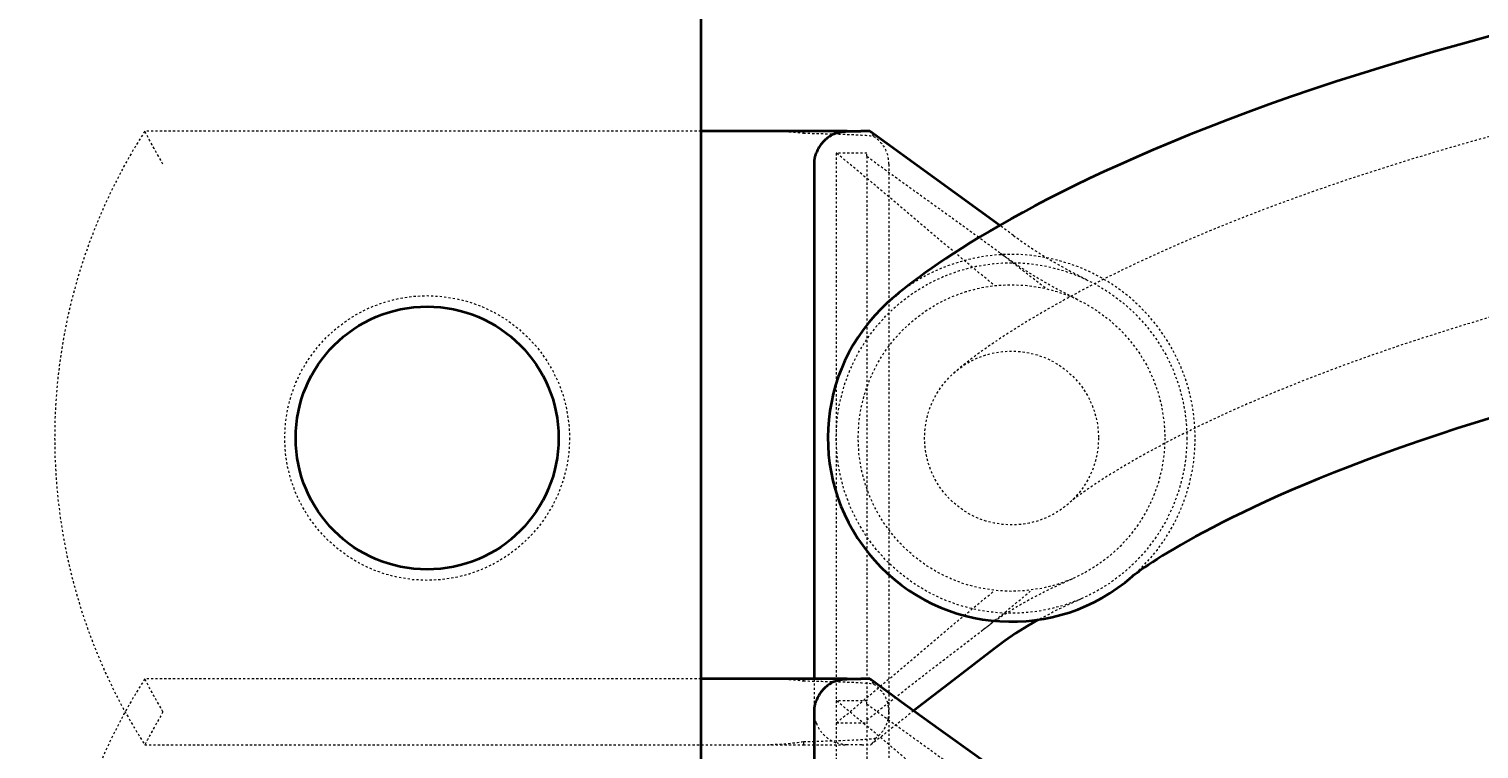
# Model space of a CAD drawing. Header units: millimetres. Extents: x -116965 to 323937, y 291661 to 566926.
# Drawn here: x -19705 to -19638.8, y 303527.1 to 303559.9 of the extents above; entities that cross this region are included whole.
import ezdxf

# ---------------------------------------------------------------- set-up
doc = ezdxf.new("R2010")
doc.units = ezdxf.units.MM
doc.header["$PDMODE"] = 35
doc.linetypes.add('DASHED', pattern=[0.75, 0.5, -0.25])
doc.layers.get('0').update_dxf_attribs({"lineweight": 18})
for name, color, linetype, lineweight in [('Dimensions(Schneider)', 7, 'Continuous', 18), ('Hidden Edges(Schneider)', 7, 'DASHED', 18), ('Visible Edges(Schneider)', 7, 'Continuous', 35)]:
    doc.layers.add(name, color=color, linetype=linetype, lineweight=lineweight)
doc.styles.add('schneder_1', font='micross.ttf')
doc.dimstyles.new('estilo_Schneider', dxfattribs={"dimscale": 4, "dimtxt": 3, "dimasz": 3, "dimexe": 2, "dimexo": 1, "dimgap": 0.3, "dimtad": 1, "dimtoh": 1, "dimrnd": 1e-08, "dimzin": 12, "dimtxsty": 'schneder_1', "dimblk": 'Filled-1', "dimcen": 0.09, "dimdle": 10, "dimclrd": 7, "dimclre": 7, "dimclrt": 7, "dimadec": 1, "dimazin": 3, "dimtfac": 0.5, "dimtdec": 3, "dimtmove": 0, "dimatfit": 3, "dimldrblk": 'Filled-1', "dimfxl": 1, "dimtolj": 1, "dimlwd": 25, "dimlwe": 25, "dimarcsym": 0})

# ---------------------------------------------------------------- blocks, each defined once
blk = doc.blocks.new('Filled-1')
at = {"color": 0}
for p, q in [((0, 0), (-1, 0.1667)), ((-1, 0.1667), (-1, -0.1667)), ((-1, 0), (0, 0)), ((-1, -0.1667), (0, 0))]:
    blk.add_line(p, q, dxfattribs=at)
at = {"color": 0, "flags": 128}
blk.add_lwpolyline([(-1, -0.1667), (0, 0), (-1, 0.1667), (-1, -0.1667)], dxfattribs=at)
at = {"color": 0}
blk.add_solid([(-1, -0.1667), (0, 0), (-1, 0.1667), (-1, -0.1667)], dxfattribs=at)
blk = doc.blocks.new('*D1999')
at = {"layer": 'Defpoints', "color": 0, "linetype": 'Continuous', "lineweight": -3, "transparency": 16777216}
for p in [(-19865.551, 303603.779), (-19602.799, 303603.779), (-19599.799, 303403.779)]:
    blk.add_point(p, dxfattribs=at)
at = {"layer": 'Dimensions(Schneider)', "color": 7, "linetype": 'Continuous', "lineweight": 25, "transparency": 16777216}
for p, q in [((-19606.799, 303603.779), (-19873.551, 303603.779)), ((-19865.551, 303415.779), (-19865.551, 303591.779)), ((-19603.799, 303403.779), (-19873.551, 303403.779))]:
    blk.add_line(p, q, dxfattribs=at)
at = {"layer": 'Dimensions(Schneider)', "color": 7, "linetype": 'Continuous', "lineweight": 25, "transparency": 16777216, "xscale": 12, "yscale": 12, "zscale": 12}
for p, rotation in [((-19865.551, 303603.779), 90), ((-19865.551, 303403.779), 270)]:
    blk.add_blockref('Filled-1', p, dxfattribs=dict(at, rotation=rotation))
at = {"layer": 'Dimensions(Schneider)', "color": 7, "linetype": 'Continuous', "lineweight": 25, "transparency": 16777216, "insert": (-19874.613, 303503.779), "char_height": 12, "attachment_point": 5, "rotation": 90, "style": 'schneder_1'}
blk.add_mtext('\\A1;200 (4M)', dxfattribs=at)

msp = doc.modelspace()

# ---------------------------------------------------------------- linework, layer by layer
at = {"layer": 'Hidden Edges(Schneider)', "ltscale": 0.133284}
for p, q in [((-19674.298825, 303555.279402), (-19699.68935, 303555.279402)), ((-19674.298825, 303530.279402), (-19699.68935, 303530.279402))]:
    msp.add_line(p, q, dxfattribs=at)
at = {"layer": 'Hidden Edges(Schneider)', "ltscale": 0.000298091}
for p, q in [((-19669.630311, 303555.279402), (-19669.630311, 303555.194551)), ((-19669.630311, 303530.279402), (-19669.630311, 303530.194551))]:
    msp.add_line(p, q, dxfattribs=at)
at = {"layer": 'Hidden Edges(Schneider)', "ltscale": 0.131248}
msp.add_line((-19668.130312, 303554.279402), (-19668.130312, 303529.279401), dxfattribs=at)
at = {"layer": 'Hidden Edges(Schneider)', "ltscale": 5.07649e-05}
for p, q in [((-19668.115866, 303554.279402), (-19668.130312, 303554.279402)), ((-19668.115866, 303529.279402), (-19668.130312, 303529.279402))]:
    msp.add_line(p, q, dxfattribs=at)
at = {"layer": 'Hidden Edges(Schneider)', "ltscale": 0.005627}
for p, q in [((-19666.730311, 303554.279402), (-19668.115866, 303554.279402)), ((-19666.730311, 303529.279402), (-19668.115866, 303529.279402)), ((-19668.115968, 303528.279402), (-19666.730311, 303528.279402))]:
    msp.add_line(p, q, dxfattribs=at)
at = {"layer": 'Hidden Edges(Schneider)', "ltscale": 0.001668}
for p, q in [((-19666.730311, 303554.136461), (-19666.730311, 303554.279402)), ((-19666.730311, 303529.136461), (-19666.730311, 303529.279402))]:
    msp.add_line(p, q, dxfattribs=at)
at = {"layer": 'Hidden Edges(Schneider)', "ltscale": 0.130491}
msp.add_line((-19666.730311, 303554.136461), (-19666.730311, 303529.279404), dxfattribs=at)
at = {"layer": 'Hidden Edges(Schneider)', "ltscale": 0.131234}
for p, q in [((-19665.730311, 303553.779402), (-19665.730311, 303528.779402)), ((-19665.730311, 303528.779402), (-19665.730311, 303503.779402))]:
    msp.add_line(p, q, dxfattribs=at)
at = {"layer": 'Hidden Edges(Schneider)', "ltscale": 0.005977}
msp.add_line((-19660.048237, 303550.523912), (-19660.672897, 303550.986601), dxfattribs=at)
at = {"layer": 'Hidden Edges(Schneider)', "ltscale": 0.0061}
msp.add_line((-19669.130311, 303528.779402), (-19669.130311, 303530.279402), dxfattribs=at)
at = {"layer": 'Hidden Edges(Schneider)', "ltscale": 0.136498}
msp.add_line((-19668.130312, 303529.279402), (-19668.130312, 303503.279402), dxfattribs=at)
at = {"layer": 'Hidden Edges(Schneider)', "ltscale": 0.135033}
msp.add_line((-19666.730311, 303529.136461), (-19666.730311, 303503.414452), dxfattribs=at)
at = {"layer": 'Hidden Edges(Schneider)', "ltscale": 0.020789}
msp.add_line((-19664.599496, 303528.824682), (-19666.546475, 303527.279403), dxfattribs=at)
at = {"layer": 'Hidden Edges(Schneider)', "ltscale": 4.96941e-05}
msp.add_line((-19668.115968, 303528.279402), (-19668.130312, 303528.279402), dxfattribs=at)
at = {"layer": 'Hidden Edges(Schneider)', "ltscale": 0.15779}
msp.add_line((-19699.68935, 303527.279402), (-19669.630311, 303527.279402), dxfattribs=at)
at = {"layer": 'Hidden Edges(Schneider)', "ltscale": 0.000492627}
msp.add_line((-19669.630311, 303527.407906), (-19669.630311, 303527.279403), dxfattribs=at)
at = {"layer": 'Hidden Edges(Schneider)', "ltscale": 0.012885}
msp.add_line((-19669.630311, 303527.279402), (-19667.630311, 303527.279402), dxfattribs=at)
at = {"layer": 'Hidden Edges(Schneider)', "ltscale": 0.00263}
msp.add_line((-19666.969852, 303527.279402), (-19667.630311, 303527.279402), dxfattribs=at)
at = {"layer": 'Hidden Edges(Schneider)', "ltscale": 0.00405}
msp.add_line((-19666.969852, 303527.279403), (-19666.546472, 303527.279403), dxfattribs=at)
at = {"layer": 'Hidden Edges(Schneider)', "ltscale": 0.141386, "flags": 128}
msp.add_lwpolyline([(-19567.142365, 303562.748137), (-19568.876088, 303562.744933), (-19570.590031, 303562.735358), (-19572.284329, 303562.719527), (-19573.959058, 303562.697516), (-19575.614331, 303562.66944), (-19577.250245, 303562.635375), (-19578.866895, 303562.595473), (-19580.464413, 303562.549773), (-19582.042859, 303562.498389), (-19583.602364, 303562.441474), (-19585.143025, 303562.379065), (-19586.664918, 303562.311278), (-19588.168176, 303562.238188), (-19589.652894, 303562.159949), (-19591.119168, 303562.076636), (-19592.567094, 303561.988326), (-19593.996785, 303561.895133), (-19595.408337, 303561.797171), (-19596.801865, 303561.69448), (-19598.177445, 303561.587248), (-19599.535191, 303561.475516), (-19600.875199, 303561.359397), (-19602.197583, 303561.238967), (-19603.502438, 303561.11434), (-19604.789861, 303560.985633), (-19606.059945, 303560.852919), (-19607.312825, 303560.716315), (-19608.548558, 303560.575896), (-19609.767297, 303560.431777), (-19610.969079, 303560.284072), (-19612.154057, 303560.132857), (-19613.322308, 303559.978247), (-19614.473946, 303559.820281), (-19615.609067, 303559.659148), (-19616.727765, 303559.494887), (-19617.830155, 303559.327613), (-19618.916314, 303559.157401), (-19619.986375, 303558.984404), (-19621.040414, 303558.808661), (-19622.078545, 303558.630324), (-19623.100856, 303558.449431), (-19624.107459, 303558.266135), (-19625.09845, 303558.080512), (-19626.073935, 303557.892676), (-19627.034009, 303557.702666), (-19627.978766, 303557.510634), (-19628.908322, 303557.316695), (-19629.822762, 303557.120886), (-19630.722201, 303556.923323), (-19631.606734, 303556.724158), (-19632.476456, 303556.523429), (-19633.331473, 303556.32125), (-19634.17188, 303556.117736), (-19634.997781, 303555.913001), (-19635.809272, 303555.707045), (-19636.606458, 303555.500098), (-19637.389434, 303555.292159), (-19638.158305, 303555.08338), (-19638.913167, 303554.873839), (-19639.654124, 303554.663611), (-19640.381272, 303554.452849), (-19641.094716, 303554.241591), (-19642.480862, 303553.818122), (-19643.813374, 303553.393965), (-19645.093034, 303552.969886), (-19646.320632, 303552.546683), (-19647.49698, 303552.125159), (-19648.62284, 303551.706076), (-19649.699033, 303551.290236), (-19650.726321, 303550.87844), (-19651.705506, 303550.471411), (-19652.63737, 303550.070029), (-19653.522694, 303549.675017), (-19654.362262, 303549.287177), (-19655.156863, 303548.907347), (-19655.907271, 303548.536254), (-19656.614278, 303548.174697), (-19657.278645, 303547.823516), (-19657.901166, 303547.483473), (-19658.482602, 303547.155371), (-19659.023755, 303546.840048), (-19659.525378, 303546.53823), (-19659.988253, 303546.250754), (-19660.413163, 303545.978423), (-19660.80087, 303545.722037), (-19661.152146, 303545.482436), (-19661.467784, 303545.26042), (-19661.748536, 303545.056716), (-19661.995185, 303544.872237), (-19662.208503, 303544.707785), (-19662.389262, 303544.564124), (-19662.546552, 303544.4345), (-19662.678197, 303544.322501), (-19662.729533, 303544.277983), (-19662.768615, 303544.243766), (-19662.793486, 303544.221755), (-19662.802213, 303544.214011)], dxfattribs=at)
at = {"layer": 'Hidden Edges(Schneider)', "ltscale": 0.010357, "flags": 128}
for points in [[(-19698.854116, 303553.779402), (-19698.90633, 303553.871456), (-19698.958291, 303553.963291), (-19699.009851, 303554.054642), (-19699.060866, 303554.145245), (-19699.111172, 303554.234806), (-19699.160601, 303554.323011), (-19699.208995, 303554.409572), (-19699.256205, 303554.494196), (-19699.302007, 303554.576486), (-19699.346193, 303554.656034), (-19699.388586, 303554.732513), (-19699.429025, 303554.805598), (-19699.467334, 303554.874963), (-19699.503342, 303554.940278), (-19699.536747, 303555.000964), (-19699.567298, 303555.056549), (-19699.59484, 303555.106727), (-19699.619214, 303555.151187), (-19699.640261, 303555.189623), (-19699.657752, 303555.221585), (-19699.671473, 303555.246679), (-19699.68136, 303555.264769), (-19699.687342, 303555.275722), (-19699.689349, 303555.279402)], [(-19698.854116, 303528.779402), (-19698.90633, 303528.871456), (-19698.958291, 303528.963291), (-19699.009851, 303529.054642), (-19699.060866, 303529.145245), (-19699.111172, 303529.234806), (-19699.160601, 303529.323011), (-19699.208995, 303529.409572), (-19699.256205, 303529.494196), (-19699.302007, 303529.576486), (-19699.346193, 303529.656034), (-19699.388586, 303529.732513), (-19699.429025, 303529.805598), (-19699.467334, 303529.874963), (-19699.503342, 303529.940278), (-19699.536747, 303530.000964), (-19699.567298, 303530.056549), (-19699.59484, 303530.106727), (-19699.619214, 303530.151187), (-19699.640261, 303530.189623), (-19699.657752, 303530.221585), (-19699.671473, 303530.246679), (-19699.68136, 303530.264769), (-19699.687342, 303530.275722), (-19699.689349, 303530.279402)], [(-19698.854116, 303528.779402), (-19698.90633, 303528.687348), (-19698.958291, 303528.595514), (-19699.009851, 303528.504162), (-19699.060866, 303528.41356), (-19699.111172, 303528.323998), (-19699.160601, 303528.235793), (-19699.208995, 303528.149233), (-19699.256205, 303528.064608), (-19699.302007, 303527.982318), (-19699.346193, 303527.902772), (-19699.388586, 303527.826292), (-19699.429025, 303527.753208), (-19699.467334, 303527.683842), (-19699.503342, 303527.618527), (-19699.536747, 303527.55784), (-19699.567298, 303527.502255), (-19699.59484, 303527.452078), (-19699.619214, 303527.407617), (-19699.640261, 303527.369182), (-19699.657752, 303527.33722), (-19699.671473, 303527.312126), (-19699.68136, 303527.294035), (-19699.687342, 303527.283082), (-19699.689349, 303527.279403)]]:
    msp.add_lwpolyline(points, dxfattribs=at)
at = {"layer": 'Hidden Edges(Schneider)', "ltscale": 0.0055, "flags": 128}
for points in [[(-19670.886731, 303555.279402), (-19670.832641, 303555.279217), (-19670.778701, 303555.278673), (-19670.724985, 303555.277787), (-19670.67157, 303555.276575), (-19670.618532, 303555.275056), (-19670.56569, 303555.273239), (-19670.512752, 303555.271126), (-19670.45975, 303555.268723), (-19670.406718, 303555.266034), (-19670.353688, 303555.263065), (-19670.300694, 303555.25982), (-19670.247769, 303555.256303), (-19670.194947, 303555.252522), (-19670.14226, 303555.248479), (-19670.089743, 303555.24418), (-19670.037428, 303555.23963), (-19669.985348, 303555.234834), (-19669.933538, 303555.229797), (-19669.882031, 303555.224524), (-19669.830858, 303555.21902), (-19669.780055, 303555.213289), (-19669.729654, 303555.207338), (-19669.67969, 303555.20117), (-19669.630193, 303555.19479)], [(-19670.886731, 303530.279402), (-19670.832641, 303530.279217), (-19670.778701, 303530.278673), (-19670.724985, 303530.277787), (-19670.67157, 303530.276575), (-19670.618532, 303530.275056), (-19670.56569, 303530.273239), (-19670.512752, 303530.271126), (-19670.45975, 303530.268723), (-19670.406718, 303530.266034), (-19670.353688, 303530.263065), (-19670.300694, 303530.25982), (-19670.247769, 303530.256303), (-19670.194947, 303530.252522), (-19670.14226, 303530.248479), (-19670.089743, 303530.24418), (-19670.037428, 303530.23963), (-19669.985348, 303530.234834), (-19669.933538, 303530.229797), (-19669.882031, 303530.224524), (-19669.830858, 303530.21902), (-19669.780055, 303530.213289), (-19669.729654, 303530.207338), (-19669.67969, 303530.20117), (-19669.630193, 303530.19479)]]:
    msp.add_lwpolyline(points, dxfattribs=at)
at = {"layer": 'Hidden Edges(Schneider)', "ltscale": 0.019716, "flags": 128}
for points in [[(-19669.630311, 303555.194551), (-19669.415482, 303555.189612), (-19669.202225, 303555.18456), (-19668.991424, 303555.179397), (-19668.783958, 303555.174124), (-19668.58071, 303555.168743), (-19668.382561, 303555.163256), (-19668.190393, 303555.157665), (-19668.005086, 303555.151972), (-19667.827524, 303555.146178), (-19667.658585, 303555.140285), (-19667.499153, 303555.134295), (-19667.350109, 303555.128209), (-19667.212333, 303555.12203), (-19667.086214, 303555.115771), (-19666.971263, 303555.109442), (-19666.867399, 303555.103021), (-19666.774549, 303555.096492), (-19666.692639, 303555.089832), (-19666.621598, 303555.083024), (-19666.56135, 303555.076048), (-19666.511825, 303555.068884), (-19666.472948, 303555.061513), (-19666.444646, 303555.053914), (-19666.426848, 303555.04607)], [(-19669.630311, 303530.194551), (-19669.415482, 303530.189612), (-19669.202225, 303530.18456), (-19668.991424, 303530.179397), (-19668.783958, 303530.174124), (-19668.58071, 303530.168743), (-19668.382561, 303530.163256), (-19668.190393, 303530.157665), (-19668.005086, 303530.151972), (-19667.827524, 303530.146178), (-19667.658585, 303530.140285), (-19667.499153, 303530.134295), (-19667.350109, 303530.128209), (-19667.212333, 303530.12203), (-19667.086214, 303530.115771), (-19666.971263, 303530.109442), (-19666.867399, 303530.103021), (-19666.774549, 303530.096492), (-19666.692639, 303530.089832), (-19666.621598, 303530.083024), (-19666.56135, 303530.076048), (-19666.511825, 303530.068884), (-19666.472948, 303530.061513), (-19666.444646, 303530.053914), (-19666.426848, 303530.04607)]]:
    msp.add_lwpolyline(points, dxfattribs=at)
at = {"layer": 'Hidden Edges(Schneider)', "ltscale": 0.001154, "flags": 128}
for points in [[(-19666.619515, 303555.279402), (-19666.610448, 303555.270592), (-19666.601464, 303555.261697), (-19666.592565, 303555.252719), (-19666.58375, 303555.243657), (-19666.575023, 303555.234513), (-19666.566382, 303555.225286), (-19666.557828, 303555.215979), (-19666.549365, 303555.206591), (-19666.54099, 303555.197123), (-19666.532707, 303555.187575), (-19666.524514, 303555.177949), (-19666.516415, 303555.168246), (-19666.50841, 303555.158466), (-19666.500499, 303555.14861), (-19666.492685, 303555.138679), (-19666.484968, 303555.128674), (-19666.477349, 303555.118596), (-19666.469829, 303555.108445), (-19666.46241, 303555.098223), (-19666.455091, 303555.087931), (-19666.447874, 303555.077568), (-19666.440761, 303555.067137), (-19666.433752, 303555.056637), (-19666.426847, 303555.04607)], [(-19666.619515, 303530.279402), (-19666.610448, 303530.270592), (-19666.601464, 303530.261697), (-19666.592565, 303530.252719), (-19666.58375, 303530.243657), (-19666.575023, 303530.234513), (-19666.566382, 303530.225286), (-19666.557828, 303530.215979), (-19666.549365, 303530.206591), (-19666.54099, 303530.197123), (-19666.532707, 303530.187575), (-19666.524514, 303530.177949), (-19666.516415, 303530.168246), (-19666.50841, 303530.158466), (-19666.500499, 303530.14861), (-19666.492685, 303530.138679), (-19666.484968, 303530.128674), (-19666.477349, 303530.118596), (-19666.469829, 303530.108445), (-19666.46241, 303530.098223), (-19666.455091, 303530.087931), (-19666.447874, 303530.077568), (-19666.440761, 303530.067137), (-19666.433752, 303530.056637), (-19666.426847, 303530.04607)]]:
    msp.add_lwpolyline(points, dxfattribs=at)
at = {"layer": 'Hidden Edges(Schneider)', "ltscale": 0.006524, "flags": 128}
for points in [[(-19666.426847, 303555.046069), (-19666.401295, 303555.029495), (-19666.375158, 303555.011763), (-19666.348359, 303554.992728), (-19666.320803, 303554.972212), (-19666.292413, 303554.950022), (-19666.263127, 303554.925943), (-19666.232983, 303554.899831), (-19666.202017, 303554.871483), (-19666.170193, 303554.840606), (-19666.137694, 303554.807125), (-19666.10514, 303554.771413), (-19666.072654, 303554.733313), (-19666.040323, 303554.692637), (-19666.008236, 303554.649193), (-19665.976627, 303554.602968), (-19665.946005, 303554.554317), (-19665.916586, 303554.503295), (-19665.888573, 303554.449937), (-19665.862167, 303554.394277), (-19665.837569, 303554.33635), (-19665.81498, 303554.276192), (-19665.794603, 303554.213837), (-19665.776639, 303554.14932), (-19665.761289, 303554.082676)], [(-19666.426847, 303530.046069), (-19666.401295, 303530.029495), (-19666.375158, 303530.011763), (-19666.348359, 303529.992728), (-19666.320803, 303529.972212), (-19666.292413, 303529.950022), (-19666.263127, 303529.925943), (-19666.232983, 303529.899831), (-19666.202017, 303529.871483), (-19666.170193, 303529.840606), (-19666.137694, 303529.807125), (-19666.10514, 303529.771413), (-19666.072654, 303529.733313), (-19666.040323, 303529.692637), (-19666.008236, 303529.649193), (-19665.976627, 303529.602968), (-19665.946005, 303529.554317), (-19665.916586, 303529.503295), (-19665.888573, 303529.449937), (-19665.862167, 303529.394277), (-19665.837569, 303529.33635), (-19665.81498, 303529.276192), (-19665.794603, 303529.213837), (-19665.776639, 303529.14932), (-19665.761289, 303529.082676)]]:
    msp.add_lwpolyline(points, dxfattribs=at)
at = {"layer": 'Hidden Edges(Schneider)', "ltscale": 0.079251, "flags": 128}
for points in [[(-19660.983153, 303548.302805), (-19661.261334, 303548.530558), (-19661.531272, 303548.752484), (-19661.794359, 303548.969659), (-19662.051983, 303549.183162), (-19662.305521, 303549.394072), (-19662.556339, 303549.603464), (-19662.805798, 303549.812415), (-19663.055253, 303550.021995), (-19663.306054, 303550.233278), (-19663.559553, 303550.447332), (-19663.817103, 303550.665224), (-19664.080063, 303550.888018), (-19664.349804, 303551.116777), (-19664.62771, 303551.352558), (-19664.918399, 303551.599146), (-19665.227497, 303551.86115), (-19665.553055, 303552.136716), (-19665.892984, 303552.42385), (-19666.245201, 303552.720574), (-19666.60761, 303553.024914), (-19666.978084, 303553.334913), (-19667.354447, 303553.648619), (-19667.734471, 303553.964093), (-19668.115866, 303554.279402)], [(-19660.983153, 303523.302805), (-19661.261334, 303523.530558), (-19661.531272, 303523.752484), (-19661.794359, 303523.969659), (-19662.051983, 303524.183162), (-19662.305521, 303524.394072), (-19662.556339, 303524.603464), (-19662.805798, 303524.812415), (-19663.055253, 303525.021995), (-19663.306054, 303525.233278), (-19663.559553, 303525.447332), (-19663.817103, 303525.665224), (-19664.080063, 303525.888018), (-19664.349804, 303526.116777), (-19664.62771, 303526.352558), (-19664.918399, 303526.599146), (-19665.227497, 303526.86115), (-19665.553055, 303527.136716), (-19665.892984, 303527.42385), (-19666.245201, 303527.720574), (-19666.60761, 303528.024914), (-19666.978084, 303528.334913), (-19667.354447, 303528.648619), (-19667.734471, 303528.964093), (-19668.115866, 303529.279402)]]:
    msp.add_lwpolyline(points, dxfattribs=at)
at = {"layer": 'Hidden Edges(Schneider)', "ltscale": 0.140155, "flags": 128}
msp.add_lwpolyline([(-19567.142365, 303554.810668), (-19568.846543, 303554.807501), (-19570.530751, 303554.798079), (-19572.195065, 303554.782515), (-19573.8396, 303554.760886), (-19575.464433, 303554.733344), (-19577.069695, 303554.699927), (-19578.655484, 303554.660788), (-19580.221875, 303554.615966), (-19581.769002, 303554.565612), (-19583.296922, 303554.509841), (-19584.805787, 303554.448729), (-19586.295655, 303554.382353), (-19587.76666, 303554.310866), (-19589.218858, 303554.234343), (-19590.652402, 303554.152861), (-19592.067368, 303554.066573), (-19593.463853, 303553.975554), (-19594.84195, 303553.879882), (-19596.201775, 303553.779708), (-19597.543443, 303553.675109), (-19598.867009, 303553.566199), (-19600.172627, 303553.453017), (-19601.460355, 303553.335753), (-19602.730325, 303553.214484), (-19603.982613, 303553.089286), (-19605.217336, 303552.960272), (-19606.434586, 303552.827559), (-19607.634461, 303552.691222), (-19608.817075, 303552.551375), (-19609.982522, 303552.408133), (-19611.130917, 303552.261573), (-19612.262338, 303552.111808), (-19613.376878, 303551.958991), (-19614.474671, 303551.803122), (-19615.555814, 303551.644393), (-19616.620381, 303551.48284), (-19617.668488, 303551.318618), (-19618.700249, 303551.151801), (-19619.71576, 303550.982505), (-19620.715096, 303550.810805), (-19621.698392, 303550.636817), (-19622.665732, 303550.460692), (-19623.617223, 303550.282431), (-19624.552958, 303550.102225), (-19625.473054, 303549.920149), (-19626.377604, 303549.736319), (-19627.266705, 303549.55081), (-19628.140462, 303549.3637), (-19628.998988, 303549.175139), (-19629.84237, 303548.985243), (-19630.670712, 303548.794051), (-19631.48412, 303548.601752), (-19632.282698, 303548.408347), (-19633.066542, 303548.213988), (-19633.835767, 303548.018828), (-19634.590457, 303547.822867), (-19635.330718, 303547.626296), (-19636.056664, 303547.429152), (-19636.768391, 303547.231589), (-19637.466004, 303547.033683), (-19638.149598, 303546.835509), (-19638.819278, 303546.637259), (-19640.117305, 303546.240683), (-19641.360934, 303545.844794), (-19642.550958, 303545.450431), (-19643.688224, 303545.058394), (-19644.773543, 303544.669486), (-19645.807736, 303544.284545), (-19646.791652, 303543.904372), (-19647.7261, 303543.529769), (-19648.61192, 303543.161612), (-19649.449942, 303542.800627), (-19650.240996, 303542.447692), (-19650.985921, 303542.103606), (-19651.685546, 303541.769133), (-19652.340701, 303541.445151), (-19652.952235, 303541.13246), (-19653.520987, 303540.831824), (-19654.047787, 303540.544081), (-19654.533475, 303540.270034), (-19654.978898, 303540.010443), (-19655.384887, 303539.766188), (-19655.75229, 303539.538031), (-19656.081956, 303539.326773), (-19656.374724, 303539.133177), (-19656.631425, 303538.958121), (-19656.849969, 303538.804999), (-19657.027114, 303538.678351), (-19657.166922, 303538.576079), (-19657.27361, 303538.495818), (-19657.35142, 303538.435317), (-19657.404568, 303538.392287), (-19657.437299, 303538.364363), (-19657.453835, 303538.349295), (-19657.458413, 303538.344794)], dxfattribs=at)
at = {"layer": 'Hidden Edges(Schneider)', "ltscale": 0.079925, "flags": 128}
for points in [[(-19666.730311, 303554.136461), (-19666.263095, 303553.79587), (-19665.816122, 303553.471063), (-19665.388175, 303553.160957), (-19664.97803, 303552.864475), (-19664.584456, 303552.580539), (-19664.206214, 303552.308075), (-19663.842059, 303552.046013), (-19663.490735, 303551.793281), (-19663.150985, 303551.54881), (-19662.821547, 303551.311531), (-19662.50116, 303551.080375), (-19662.188568, 303550.854271), (-19661.882522, 303550.632147), (-19661.581782, 303550.412928), (-19661.285123, 303550.19554), (-19660.991333, 303549.978905), (-19660.699213, 303549.761945), (-19660.407569, 303549.543581), (-19660.115208, 303549.322735), (-19659.820932, 303549.098328), (-19659.523526, 303548.869281), (-19659.221761, 303548.634511), (-19658.914391, 303548.392933), (-19658.600164, 303548.143459)], [(-19666.730311, 303529.136461), (-19666.263095, 303528.79587), (-19665.816122, 303528.471063), (-19665.388175, 303528.160957), (-19664.97803, 303527.864475), (-19664.584456, 303527.580539), (-19664.206214, 303527.308075), (-19663.842059, 303527.046013), (-19663.490735, 303526.793281), (-19663.150985, 303526.54881), (-19662.821547, 303526.311531), (-19662.50116, 303526.080375), (-19662.188568, 303525.854271), (-19661.882522, 303525.632147), (-19661.581782, 303525.412928), (-19661.285123, 303525.19554), (-19660.991333, 303524.978905), (-19660.699213, 303524.761945), (-19660.407569, 303524.543581), (-19660.115208, 303524.322735), (-19659.820932, 303524.098328), (-19659.523526, 303523.869281), (-19659.221761, 303523.634511), (-19658.914391, 303523.392933), (-19658.600164, 303523.143459)]]:
    msp.add_lwpolyline(points, dxfattribs=at)
at = {"layer": 'Hidden Edges(Schneider)', "ltscale": 0.001198, "flags": 128}
for points in [[(-19665.730311, 303553.779402), (-19665.73037, 303553.79267), (-19665.730544, 303553.805895), (-19665.730835, 303553.819077), (-19665.73124, 303553.832216), (-19665.731758, 303553.845312), (-19665.732389, 303553.858364), (-19665.733132, 303553.871371), (-19665.733984, 303553.884334), (-19665.734947, 303553.897251), (-19665.736017, 303553.910123), (-19665.737195, 303553.922949), (-19665.738479, 303553.935728), (-19665.739868, 303553.94846), (-19665.741362, 303553.961142), (-19665.742953, 303553.973738), (-19665.744639, 303553.986235), (-19665.746418, 303553.998634), (-19665.748287, 303554.010934), (-19665.750245, 303554.023136), (-19665.752289, 303554.035239), (-19665.754418, 303554.047245), (-19665.756629, 303554.059153), (-19665.75892, 303554.070963), (-19665.761289, 303554.082676)], [(-19665.730311, 303528.779402), (-19665.73037, 303528.79267), (-19665.730544, 303528.805895), (-19665.730835, 303528.819077), (-19665.73124, 303528.832216), (-19665.731758, 303528.845312), (-19665.732389, 303528.858364), (-19665.733132, 303528.871371), (-19665.733984, 303528.884334), (-19665.734947, 303528.897251), (-19665.736017, 303528.910123), (-19665.737195, 303528.922949), (-19665.738479, 303528.935728), (-19665.739868, 303528.94846), (-19665.741362, 303528.961142), (-19665.742953, 303528.973738), (-19665.744639, 303528.986235), (-19665.746418, 303528.998634), (-19665.748287, 303529.010934), (-19665.750245, 303529.023136), (-19665.752289, 303529.035239), (-19665.754418, 303529.047245), (-19665.756629, 303529.059153), (-19665.75892, 303529.070963), (-19665.761289, 303529.082676)]]:
    msp.add_lwpolyline(points, dxfattribs=at)
at = {"layer": 'Hidden Edges(Schneider)', "ltscale": 0.024864, "flags": 128}
msp.add_lwpolyline([(-19660.048237, 303550.523912), (-19659.223013, 303549.943513), (-19658.372887, 303549.410503), (-19657.502137, 303548.919645), (-19656.615043, 303548.465701)], dxfattribs=at)
at = {"layer": 'Hidden Edges(Schneider)', "ltscale": 0.025383, "flags": 128}
msp.add_lwpolyline([(-19660.646548, 303549.722649), (-19659.779209, 303549.112427), (-19658.888488, 303548.553617), (-19657.978773, 303548.040514), (-19657.054451, 303547.567413)], dxfattribs=at)
at = {"layer": 'Hidden Edges(Schneider)', "ltscale": 0.029935, "flags": 128}
msp.add_lwpolyline([(-19657.354843, 303534.853146), (-19658.440771, 303534.353864), (-19659.505549, 303533.793421), (-19660.027321, 303533.486855), (-19660.540585, 303533.160913), (-19661.044264, 303532.814228), (-19661.537286, 303532.445438)], dxfattribs=at)
at = {"layer": 'Hidden Edges(Schneider)', "ltscale": 0.079252, "flags": 128}
msp.add_lwpolyline([(-19668.115968, 303528.279402), (-19667.731585, 303528.597669), (-19667.345197, 303528.91896), (-19666.960736, 303529.239995), (-19666.582047, 303529.557478), (-19666.212892, 303529.868102), (-19665.85697, 303530.168543), (-19665.517934, 303530.45546), (-19665.199432, 303530.725508), (-19664.905131, 303530.975327), (-19664.638331, 303531.201918), (-19664.381831, 303531.419749), (-19664.124883, 303531.637835), (-19663.867231, 303531.856267), (-19663.608618, 303532.07515), (-19663.348788, 303532.294574), (-19663.087486, 303532.514636), (-19662.82451, 303532.735398), (-19662.562035, 303532.954941), (-19662.300778, 303533.172605), (-19662.039891, 303533.389051), (-19661.778532, 303533.604946), (-19661.515855, 303533.820956), (-19661.251012, 303534.03775), (-19660.983153, 303534.256)], dxfattribs=at)
at = {"layer": 'Hidden Edges(Schneider)', "ltscale": 0.078553, "flags": 128}
msp.add_lwpolyline([(-19666.730311, 303528.414452), (-19666.310001, 303528.749804), (-19665.909157, 303529.067502), (-19665.526475, 303529.36888), (-19665.160637, 303529.655275), (-19664.810311, 303529.928019), (-19664.474146, 303530.188444), (-19664.150777, 303530.437877), (-19663.838822, 303530.677647), (-19663.536886, 303530.909078), (-19663.243567, 303531.133494), (-19662.957457, 303531.352222), (-19662.677153, 303531.566586), (-19662.401265, 303531.777916), (-19662.128418, 303531.987545), (-19661.857268, 303532.196815), (-19661.586496, 303532.407064), (-19661.314813, 303532.619643), (-19661.040954, 303532.835903), (-19660.763662, 303533.057196), (-19660.481679, 303533.284879), (-19660.193735, 303533.520303), (-19659.898542, 303533.764832), (-19659.594796, 303534.01983), (-19659.281194, 303534.286671)], dxfattribs=at)
at = {"layer": 'Hidden Edges(Schneider)', "ltscale": 0.013771, "flags": 128}
msp.add_lwpolyline([(-19656.958348, 303533.935108), (-19657.937647, 303533.486657), (-19658.89568, 303532.988829)], dxfattribs=at)
at = {"layer": 'Hidden Edges(Schneider)', "ltscale": 0.002281, "flags": 128}
msp.add_lwpolyline([(-19669.039538, 303528.265517), (-19669.04606, 303528.283765), (-19669.052409, 303528.302286), (-19669.058575, 303528.321075), (-19669.064549, 303528.34013), (-19669.070324, 303528.359449), (-19669.075891, 303528.379028), (-19669.081247, 303528.398898), (-19669.086392, 303528.419094), (-19669.091314, 303528.439612), (-19669.096, 303528.460445), (-19669.10044, 303528.481583), (-19669.104621, 303528.503027), (-19669.108531, 303528.524766), (-19669.112159, 303528.546796), (-19669.115492, 303528.569109), (-19669.118518, 303528.591702), (-19669.121226, 303528.614566), (-19669.123603, 303528.637698), (-19669.125636, 303528.66107), (-19669.12731, 303528.684556), (-19669.128617, 303528.708138), (-19669.129556, 303528.731811), (-19669.130122, 303528.755567), (-19669.130311, 303528.779402)], dxfattribs=at)
at = {"layer": 'Hidden Edges(Schneider)', "ltscale": 0.005999, "flags": 128}
msp.add_lwpolyline([(-19665.765045, 303528.458474), (-19665.776035, 303528.41187), (-19665.788316, 303528.366303), (-19665.801818, 303528.321795), (-19665.816469, 303528.27836), (-19665.832199, 303528.236015), (-19665.848936, 303528.194773), (-19665.866609, 303528.154654), (-19665.885149, 303528.115675), (-19665.90449, 303528.077836), (-19665.925295, 303528.039975), (-19665.947974, 303528.001499), (-19665.972455, 303527.962656), (-19665.998667, 303527.923689), (-19666.026541, 303527.884843), (-19666.056004, 303527.846362), (-19666.086986, 303527.808492), (-19666.119415, 303527.77148), (-19666.152039, 303527.736635), (-19666.183852, 303527.704708), (-19666.21485, 303527.675388), (-19666.245033, 303527.648373), (-19666.274394, 303527.623451), (-19666.302981, 303527.600396), (-19666.330874, 303527.578981)], dxfattribs=at)
at = {"layer": 'Hidden Edges(Schneider)', "ltscale": 0.001288, "flags": 128}
msp.add_lwpolyline([(-19665.765045, 303528.458474), (-19665.762325, 303528.471157), (-19665.759702, 303528.483925), (-19665.757178, 303528.496775), (-19665.754756, 303528.509707), (-19665.752437, 303528.52272), (-19665.750223, 303528.535812), (-19665.748115, 303528.548982), (-19665.746116, 303528.562231), (-19665.744227, 303528.575556), (-19665.742451, 303528.588958), (-19665.740787, 303528.602435), (-19665.73924, 303528.615985), (-19665.737809, 303528.629608), (-19665.736503, 303528.643253), (-19665.735322, 303528.656895), (-19665.734267, 303528.670533), (-19665.733337, 303528.684165), (-19665.732532, 303528.697793), (-19665.731852, 303528.711414), (-19665.731296, 303528.725028), (-19665.730864, 303528.738634), (-19665.730556, 303528.752234), (-19665.730372, 303528.765824), (-19665.730311, 303528.779402)], dxfattribs=at)
at = {"layer": 'Hidden Edges(Schneider)', "ltscale": 0.005951, "flags": 128}
msp.add_lwpolyline([(-19669.039538, 303528.265517), (-19669.021805, 303528.219299), (-19669.001839, 303528.17208), (-19668.979553, 303528.12407), (-19668.95486, 303528.075483), (-19668.927675, 303528.026526), (-19668.897912, 303527.977412), (-19668.865659, 303527.928612), (-19668.831069, 303527.880506), (-19668.79422, 303527.833295), (-19668.755188, 303527.78718), (-19668.714053, 303527.74236), (-19668.670896, 303527.699041), (-19668.625996, 303527.657566), (-19668.579644, 303527.618124), (-19668.532057, 303527.580809), (-19668.483454, 303527.545712), (-19668.43405, 303527.512927), (-19668.384081, 303527.482548), (-19668.334032, 303527.454729), (-19668.284274, 303527.429469), (-19668.235105, 303527.406733), (-19668.187096, 303527.386567), (-19668.140629, 303527.368879), (-19668.095948, 303527.353506)], dxfattribs=at)
at = {"layer": 'Hidden Edges(Schneider)', "ltscale": 0.007016, "flags": 128}
msp.add_lwpolyline([(-19669.630241, 303527.407799), (-19669.695638, 303527.397802), (-19669.761393, 303527.388217), (-19669.827434, 303527.379045), (-19669.893687, 303527.370286), (-19669.960079, 303527.361934), (-19670.026537, 303527.353988), (-19670.092986, 303527.346444), (-19670.159356, 303527.339303), (-19670.225571, 303527.332563), (-19670.291559, 303527.326219), (-19670.357352, 303527.320263), (-19670.423613, 303527.314648), (-19670.490397, 303527.309377), (-19670.557615, 303527.304473), (-19670.625178, 303527.29995), (-19670.692998, 303527.295828), (-19670.760986, 303527.292125), (-19670.829054, 303527.288856), (-19670.897113, 303527.286043), (-19670.965074, 303527.283699), (-19671.03285, 303527.281847), (-19671.100351, 303527.2805), (-19671.167489, 303527.27968), (-19671.234176, 303527.279403)], dxfattribs=at)
at = {"layer": 'Hidden Edges(Schneider)', "ltscale": 0.020377, "flags": 128}
msp.add_lwpolyline([(-19666.330874, 303527.578981), (-19666.350815, 303527.569384), (-19666.384356, 303527.560074), (-19666.431071, 303527.551036), (-19666.490534, 303527.542262), (-19666.56232, 303527.533746), (-19666.646005, 303527.525475), (-19666.741161, 303527.517443), (-19666.847364, 303527.509639), (-19666.964188, 303527.502055), (-19667.091207, 303527.494681), (-19667.227996, 303527.487507), (-19667.37413, 303527.480526), (-19667.529183, 303527.473726), (-19667.692737, 303527.467098), (-19667.864301, 303527.460616), (-19668.043066, 303527.454264), (-19668.228182, 303527.448046), (-19668.418796, 303527.441957), (-19668.614059, 303527.435989), (-19668.813119, 303527.430146), (-19669.015125, 303527.424416), (-19669.219226, 303527.418804), (-19669.424572, 303527.413301), (-19669.630311, 303527.407906)], dxfattribs=at)
at = {"layer": 'Hidden Edges(Schneider)', "ltscale": 0.002088, "flags": 128}
msp.add_lwpolyline([(-19667.630311, 303527.279403), (-19667.652004, 303527.27956), (-19667.673655, 303527.280028), (-19667.695263, 303527.28081), (-19667.716823, 303527.281899), (-19667.738332, 303527.283296), (-19667.759773, 303527.284999), (-19667.780978, 303527.286987), (-19667.801895, 303527.289247), (-19667.822519, 303527.291767), (-19667.842848, 303527.294536), (-19667.862879, 303527.297542), (-19667.882607, 303527.300773), (-19667.902029, 303527.304218), (-19667.921142, 303527.307865), (-19667.939943, 303527.311706), (-19667.958428, 303527.315729), (-19667.976598, 303527.31992), (-19667.994483, 303527.324281), (-19668.012092, 303527.328801), (-19668.029424, 303527.333474), (-19668.046476, 303527.33829), (-19668.063249, 303527.34324), (-19668.07974, 303527.348313), (-19668.095948, 303527.353506)], dxfattribs=at)
at = {"layer": 'Hidden Edges(Schneider)', "ltscale": 0.001457, "flags": 128}
msp.add_lwpolyline([(-19666.330874, 303527.578981), (-19666.338441, 303527.565248), (-19666.346182, 303527.55161), (-19666.354095, 303527.538073), (-19666.362178, 303527.524638), (-19666.370429, 303527.511303), (-19666.378847, 303527.498073), (-19666.387429, 303527.484946), (-19666.396175, 303527.471928), (-19666.405082, 303527.459018), (-19666.414148, 303527.446217), (-19666.423373, 303527.433529), (-19666.432753, 303527.420952), (-19666.442289, 303527.40849), (-19666.451976, 303527.396142), (-19666.461815, 303527.383914), (-19666.471802, 303527.371805), (-19666.481938, 303527.359817), (-19666.492219, 303527.347951), (-19666.502643, 303527.336206), (-19666.513211, 303527.324591), (-19666.523918, 303527.313099), (-19666.534764, 303527.301736), (-19666.545748, 303527.290504), (-19666.556866, 303527.279403)], dxfattribs=at)
at = {"layer": 'Hidden Edges(Schneider)', "ltscale": 0.13193}
msp.add_circle((-19660.130311, 303541.279402), 8, dxfattribs=at)
at = {"layer": 'Hidden Edges(Schneider)', "ltscale": 0.153919}
msp.add_circle((-19660.130311, 303541.279402), 7, dxfattribs=at)
at = {"layer": 'Hidden Edges(Schneider)', "ltscale": 0.142925}
msp.add_circle((-19686.798825, 303541.279402), 6.5, dxfattribs=at)
at = {"layer": 'Hidden Edges(Schneider)', "ltscale": 0.1309}
msp.add_circle((-19660.130311, 303541.279402), 3.96875, dxfattribs=at)
at = {"layer": 'Hidden Edges(Schneider)', "ltscale": 0.155284}
for centre in [(-19677.896759, 303541.279402), (-19677.896759, 303516.279402)]:
    msp.add_arc(centre, 25.902066, 147.28249231, 212.71750769, dxfattribs=at)
at = {"layer": 'Hidden Edges(Schneider)', "ltscale": 0.13918}
msp.add_arc((-19660.130311, 303541.279402), 8.382, 311.07985068, 132.31725859, dxfattribs=at)
at = {"layer": 'Visible Edges(Schneider)'}
for p, q in [((-19674.298825, 303455.279402), (-19674.298825, 303703.779402)), ((-19669.630311, 303555.279402), (-19674.298825, 303555.279402)), ((-19667.630311, 303555.279402), (-19669.630311, 303555.279402)), ((-19667.630311, 303555.279402), (-19667.004678, 303555.279402)), ((-19666.599109, 303555.279402), (-19667.004678, 303555.279402)), ((-19669.130311, 303530.279402), (-19669.130311, 303553.779402)), ((-19669.630311, 303530.279402), (-19674.298825, 303530.279402)), ((-19667.630311, 303530.279402), (-19669.630311, 303530.279402)), ((-19667.630311, 303530.279402), (-19667.004678, 303530.279402)), ((-19666.599109, 303530.279402), (-19667.004678, 303530.279402)), ((-19669.130311, 303503.779402), (-19669.130311, 303528.779402))]:
    msp.add_line(p, q, dxfattribs=at)
at = {"layer": 'Visible Edges(Schneider)', "flags": 128}
for points in [[(-19638.298152, 303559.61753), (-19639.55415, 303559.276496), (-19640.775369, 303558.933173), (-19641.962178, 303558.587943), (-19643.11498, 303558.241187), (-19644.234155, 303557.893325), (-19645.320084, 303557.544661), (-19646.37317, 303557.195616), (-19647.393782, 303556.84661), (-19648.382314, 303556.497946), (-19649.339145, 303556.150084), (-19650.264676, 303555.803328), (-19651.159261, 303555.458136), (-19652.023309, 303555.114852), (-19652.857173, 303554.773856), (-19653.661244, 303554.43553), (-19654.435895, 303554.100257), (-19655.181496, 303553.768492), (-19655.89845, 303553.440505), (-19656.587107, 303553.116789), (-19657.24787, 303552.797614), (-19657.881091, 303552.483473), (-19658.487141, 303552.174712), (-19659.066394, 303551.87171), (-19659.61921, 303551.574889), (-19660.145972, 303551.284667), (-19660.647033, 303551.001425), (-19661.122763, 303550.725547), (-19661.573537, 303550.457411), (-19661.999724, 303550.197478), (-19662.401679, 303549.946089), (-19662.779782, 303549.703665), (-19663.134396, 303549.470626), (-19663.465894, 303549.247313), (-19663.774636, 303549.034148), (-19664.062474, 303548.830176), (-19664.338324, 303548.628073), (-19664.600613, 303548.429938), (-19664.845708, 303548.23989), (-19665.069945, 303548.061972), (-19665.269692, 303547.900267), (-19665.441296, 303547.758856), (-19665.581105, 303547.641783), (-19665.685485, 303547.553092), (-19665.750792, 303547.496939), (-19665.773366, 303547.477294)], [(-19668.095632, 303555.205403), (-19668.140283, 303555.190043), (-19668.186597, 303555.172419), (-19668.234312, 303555.152403), (-19668.283161, 303555.129871), (-19668.332879, 303555.104694), (-19668.382932, 303555.076901), (-19668.432781, 303555.046643), (-19668.482176, 303555.013974), (-19668.530868, 303554.978944), (-19668.578608, 303554.941608), (-19668.6251, 303554.902063), (-19668.669962, 303554.860604), (-19668.713045, 303554.817423), (-19668.754227, 303554.772695), (-19668.793382, 303554.726594), (-19668.830388, 303554.679297), (-19668.865089, 303554.631055), (-19668.897348, 303554.582268), (-19668.927161, 303554.533169), (-19668.954534, 303554.483985), (-19668.979407, 303554.435096), (-19669.001786, 303554.386893), (-19669.021784, 303554.339577), (-19669.039515, 303554.293351)], [(-19668.095632, 303555.205403), (-19668.079468, 303555.210576), (-19668.063019, 303555.215635), (-19668.046285, 303555.220571), (-19668.029269, 303555.225374), (-19668.011971, 303555.230035), (-19667.994394, 303555.234546), (-19667.976539, 303555.238898), (-19667.958399, 303555.243082), (-19667.939936, 303555.247099), (-19667.921151, 303555.250937), (-19667.902046, 303555.254584), (-19667.882625, 303555.25803), (-19667.862892, 303555.261262), (-19667.842848, 303555.264269), (-19667.822499, 303555.26704), (-19667.801848, 303555.269562), (-19667.780897, 303555.271825), (-19667.759705, 303555.273811), (-19667.738399, 303555.275503), (-19667.716985, 303555.276896), (-19667.695466, 303555.277987), (-19667.673845, 303555.278771), (-19667.652126, 303555.279244), (-19667.630311, 303555.279402)], [(-19660.672897, 303550.986601), (-19663.664474, 303553.150263), (-19666.599066, 303555.279402)], [(-19669.130311, 303553.779402), (-19669.130128, 303553.802886), (-19669.129577, 303553.82631), (-19669.128664, 303553.849672), (-19669.127391, 303553.872967), (-19669.125758, 303553.896189), (-19669.123779, 303553.919238), (-19669.121466, 303553.942038), (-19669.118834, 303553.964583), (-19669.11589, 303553.986866), (-19669.112649, 303554.008882), (-19669.109119, 303554.030625), (-19669.105312, 303554.052089), (-19669.10124, 303554.073267), (-19669.096914, 303554.094155), (-19669.092345, 303554.114746), (-19669.087544, 303554.135033), (-19669.082497, 303554.155111), (-19669.077175, 303554.175112), (-19669.071579, 303554.195034), (-19669.065709, 303554.214873), (-19669.059566, 303554.234628), (-19669.053153, 303554.254294), (-19669.046469, 303554.273869), (-19669.039515, 303554.293351)], [(-19637.853778, 303542.319098), (-19638.82272, 303542.021514), (-19639.758294, 303541.724845), (-19640.660899, 303541.429434), (-19641.530936, 303541.135741), (-19642.368796, 303540.844107), (-19643.17488, 303540.554953), (-19643.949607, 303540.26866), (-19644.693358, 303539.985648), (-19645.406554, 303539.706298), (-19646.089595, 303539.431029), (-19646.74289, 303539.160185), (-19647.366832, 303538.894187), (-19647.961839, 303538.633452), (-19648.528302, 303538.378325), (-19649.066661, 303538.129225), (-19649.577296, 303537.886534), (-19650.060647, 303537.650672), (-19650.517104, 303537.421981), (-19650.947087, 303537.200843), (-19651.351016, 303536.987715), (-19651.729291, 303536.782904), (-19652.082322, 303536.586867), (-19652.410538, 303536.399947), (-19652.714351, 303536.222563), (-19652.994187, 303536.055022), (-19653.250449, 303535.89778), (-19653.483565, 303535.751143), (-19653.693955, 303535.615531), (-19653.882039, 303535.491286), (-19654.048226, 303535.378791), (-19654.192937, 303535.278464), (-19654.3166, 303535.190612), (-19654.419625, 303535.115615), (-19654.502433, 303535.053893), (-19654.565432, 303535.005828), (-19654.609063, 303534.971724), (-19654.633677, 303534.95204), (-19654.62723, 303534.958487), (-19654.592021, 303534.98973), (-19654.545386, 303535.030699), (-19654.504674, 303535.066291), (-19654.48725, 303535.081511)], [(-19658.89568, 303532.988829), (-19659.418437, 303532.686488), (-19659.931223, 303532.364719), (-19660.432836, 303532.022064), (-19660.922078, 303531.657073)], [(-19660.922078, 303531.657073), (-19662.775682, 303530.232367), (-19664.599496, 303528.824682)], [(-19668.095632, 303530.205403), (-19668.140283, 303530.190043), (-19668.186597, 303530.172419), (-19668.234312, 303530.152403), (-19668.283161, 303530.129871), (-19668.332879, 303530.104694), (-19668.382932, 303530.076901), (-19668.432781, 303530.046643), (-19668.482176, 303530.013974), (-19668.530868, 303529.978944), (-19668.578608, 303529.941608), (-19668.6251, 303529.902063), (-19668.669962, 303529.860604), (-19668.713045, 303529.817423), (-19668.754227, 303529.772695), (-19668.793382, 303529.726594), (-19668.830388, 303529.679297), (-19668.865089, 303529.631055), (-19668.897348, 303529.582268), (-19668.927161, 303529.533169), (-19668.954534, 303529.483985), (-19668.979407, 303529.435096), (-19669.001786, 303529.386893), (-19669.021784, 303529.339577), (-19669.039515, 303529.293351)], [(-19668.095632, 303530.205403), (-19668.079468, 303530.210576), (-19668.063019, 303530.215635), (-19668.046285, 303530.220571), (-19668.029269, 303530.225374), (-19668.011971, 303530.230035), (-19667.994394, 303530.234546), (-19667.976539, 303530.238898), (-19667.958399, 303530.243082), (-19667.939936, 303530.247099), (-19667.921151, 303530.250937), (-19667.902046, 303530.254584), (-19667.882625, 303530.25803), (-19667.862892, 303530.261262), (-19667.842848, 303530.264269), (-19667.822499, 303530.26704), (-19667.801848, 303530.269562), (-19667.780897, 303530.271825), (-19667.759705, 303530.273811), (-19667.738399, 303530.275503), (-19667.716985, 303530.276896), (-19667.695466, 303530.277987), (-19667.673845, 303530.278771), (-19667.652126, 303530.279244), (-19667.630311, 303530.279402)], [(-19660.048237, 303525.523912), (-19661.701664, 303526.736346), (-19663.353384, 303527.926366), (-19664.986779, 303529.104944), (-19666.599066, 303530.279402)], [(-19669.130311, 303528.779402), (-19669.130128, 303528.802886), (-19669.129577, 303528.82631), (-19669.128664, 303528.849672), (-19669.127391, 303528.872967), (-19669.125758, 303528.896189), (-19669.123779, 303528.919238), (-19669.121466, 303528.942038), (-19669.118834, 303528.964583), (-19669.11589, 303528.986866), (-19669.112649, 303529.008882), (-19669.109119, 303529.030625), (-19669.105312, 303529.052089), (-19669.10124, 303529.073267), (-19669.096914, 303529.094155), (-19669.092345, 303529.114746), (-19669.087544, 303529.135033), (-19669.082497, 303529.155111), (-19669.077175, 303529.175112), (-19669.071579, 303529.195034), (-19669.065709, 303529.214873), (-19669.059566, 303529.234628), (-19669.053153, 303529.254294), (-19669.046469, 303529.273869), (-19669.039515, 303529.293351)]]:
    msp.add_lwpolyline(points, dxfattribs=at)
at = {"layer": 'Visible Edges(Schneider)'}
msp.add_circle((-19686.798825, 303541.279402), 6, dxfattribs=at)
msp.add_arc((-19660.130311, 303541.279402), 8.382, 132.31725859, 311.07985068, dxfattribs=at)

# ---------------------------------------------------------------- dimensions: what is measured, and where the dimension line sits
at = {"layer": 'Dimensions(Schneider)', "color": 7, "linetype": 'Continuous', "lineweight": 25}
dim = msp.add_linear_dim(base=(-19865.550566, 303603.779402), p1=(-19599.798825, 303403.779402), p2=(-19602.798825, 303603.779402), angle=90, text='<> (4M)', dimstyle='estilo_Schneider', override={"dimtoh": 0, "dimdec": 2, "dimtp": 0, "dimtm": 0, "dimtdec": 3, "dimatfit": 2}, dxfattribs=at)
dim.commit()
dim.dimension.update_dxf_attribs({"geometry": '*D1999', "text_midpoint": (-19865.550566, 303503.779402), "dimtype": 160})

doc.saveas('drawing.dxf')
